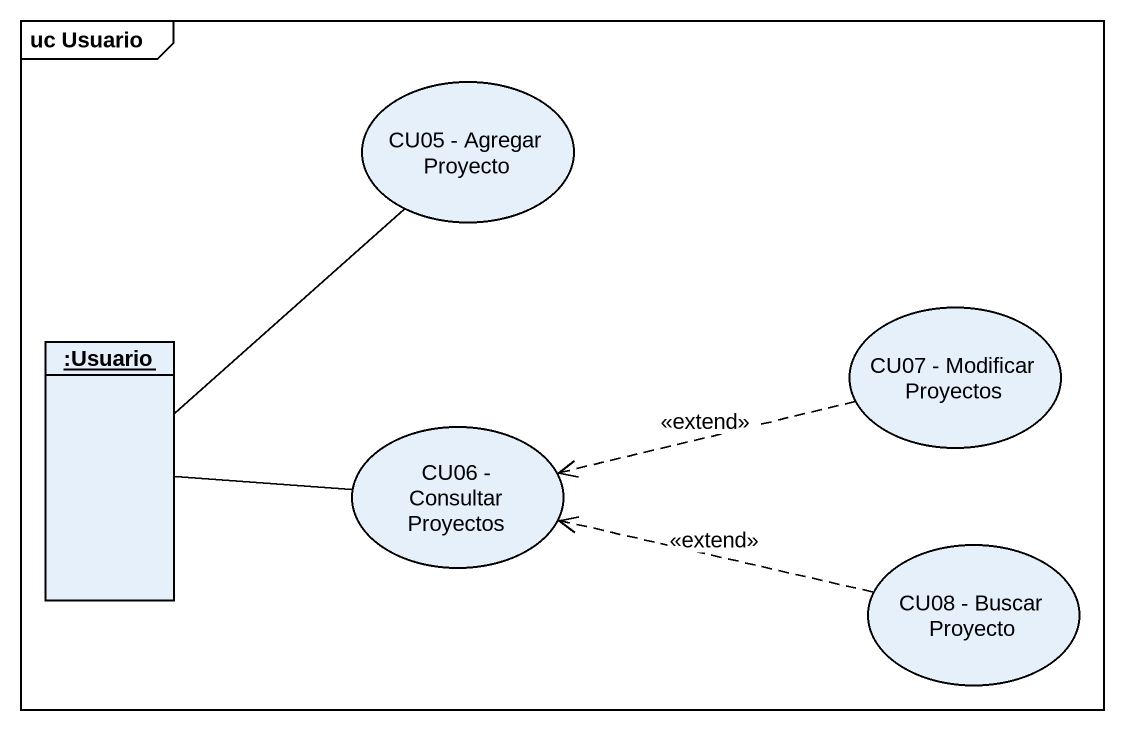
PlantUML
@startuml
mainframe uc Usuario
allowmixing
hide circle
hide empty members
usecase "CU05 - Agregar Proyecto" as CU05_Agregar_Proyecto
object ":Usuario" as Usuario
usecase "CU07 - Modificar Proyectos" as CU07_Modificar_Proyectos
usecase "CU06 - Consultar Proyectos" as CU06_Consultar_Proyectos
usecase "CU08 - Buscar Proyecto" as CU08_Buscar_Proyecto
Usuario -up- CU05_Agregar_Proyecto
Usuario -right- CU06_Consultar_Proyectos
CU07_Modificar_Proyectos .left.> CU06_Consultar_Proyectos : <<extend>>
CU08_Buscar_Proyecto .left.> CU06_Consultar_Proyectos : <<extend>>
@enduml
